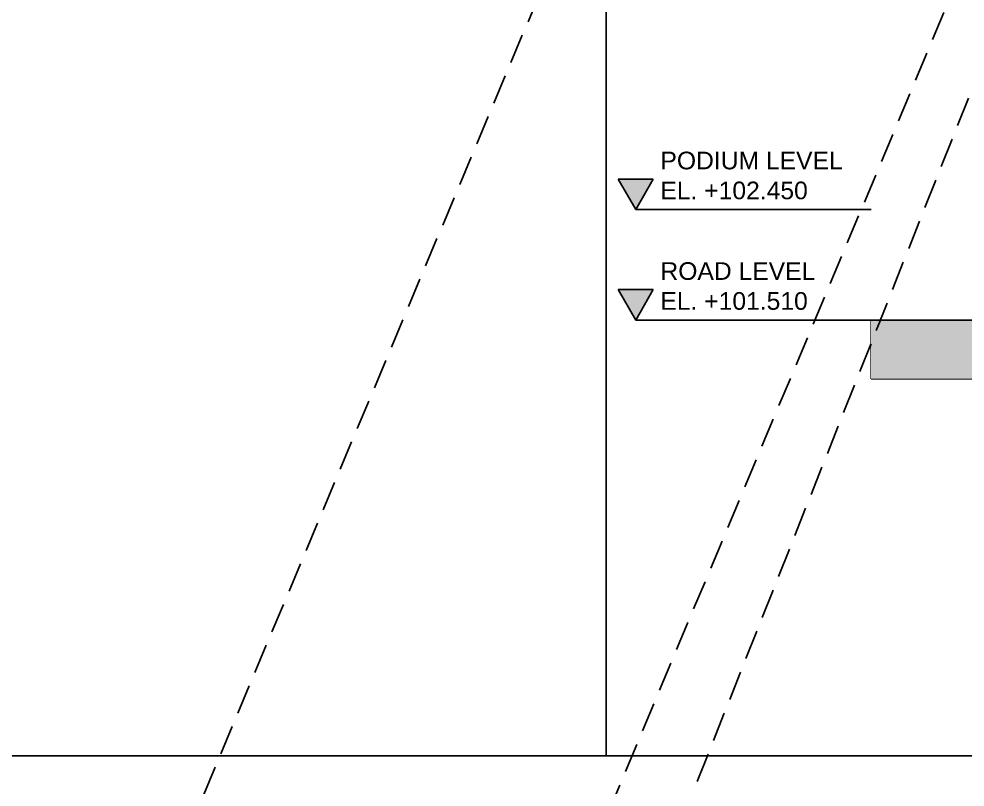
# Model space of a CAD drawing. Header units: millimetres. Extents: x 3774 to 718460, y -768339 to 192544.
# Drawn here: x 377916 to 385955, y -736328 to -729796 of the extents above; entities that cross this region are included whole.
import ezdxf
from ezdxf.xclip import XClip

# ---------------------------------------------------------------- set-up
doc = ezdxf.new("R2010")
doc.units = ezdxf.units.MM
doc.header["$XCLIPFRAME"] = 0
doc.set_wipeout_variables(frame=1)
doc.linetypes.add('HIDDEN', pattern=[0.375, 0.25, -0.125])
doc.linetypes.add('XKITLINE00', pattern=[0])
for name, color, linetype in [('000 - 0_SYM_DWG_GRIDLINE_MAIN_COLOR_251', 7, 'Continuous'), ('000 - 0_SYM_DWG_LEVEL_MAIN_COLOR_2', 7, 'Continuous'), ('000 - 0_SYM_DWG_LEVEL_TEXT', 7, 'Continuous'), ('DIM', 7, 'Continuous')]:
    doc.layers.add(name, color=color, linetype=linetype)
doc.layers.add('Part', color=7, linetype='Continuous', lineweight=0)
doc.styles.add('Arial_1', font='arial.ttf', dxfattribs={"height": 125})

# ---------------------------------------------------------------- blocks, each defined once
blk = doc.blocks.new('W-1-PP19-ST-ENT2_20260406-084955_STANDARD_PAPER_BLOCK')
at = {"layer": 'DIM', "color": 7}
blk.add_lwpolyline([(775, 0), (0, 0), (0, 443.999987), (775, 443.999987)], close=True, dxfattribs=at)
blk = doc.blocks.new('*U5900')
at = {"layer": '000 - 0_SYM_DWG_LEVEL_MAIN_COLOR_2'}
blk.add_hatch(color=7, dxfattribs=at).paths.add_polyline_path([(-167.01, 5.18), (-170, 0), (-172.99, 5.18)])
at = {"layer": '000 - 0_SYM_DWG_GRIDLINE_MAIN_COLOR_251', "color": 7}
blk.add_lwpolyline([(-170, 0), (-139, 0), (-134.5, 0), (-130, 0)], dxfattribs=at)
at = {"layer": '000 - 0_SYM_DWG_LEVEL_MAIN_COLOR_2', "color": 7, "lineweight": 25}
for p, q in [((-167.01, 5.18), (-172.99, 5.18)), ((-172.99, 5.18), (-170, 0)), ((-170, 0), (-167.01, 5.18))]:
    blk.add_line(p, q, dxfattribs=at)
at = {"layer": '000 - 0_SYM_DWG_LEVEL_TEXT', "color": 7, "style": 'Arial_1'}
for tag, p in [('LV_NAME_1', (-165.78, 11.92)), ('LV_NAME_2', (-165.79, 6.83)), ('LV_NAME_3', (-165.8, 1.74))]:
    blk.add_attdef(tag, p, '', height=3, dxfattribs=at)
blk = doc.blocks.new('W-1-PP19-SE-ENT3_20260407-104913_PP19_ENT3_ELE1_DIMS_1')
at = {"color": 7, "xscale": 50, "yscale": 50, "zscale": 50}
for p, values in [((-22800, 102450), {'LV_NAME_2': 'PODIUM LEVEL', 'LV_NAME_3': 'EL. +102.450'}), ((-22800, 101510), {'LV_NAME_2': 'ROAD LEVEL', 'LV_NAME_3': 'EL. +101.510'})]:
    blk.add_blockref('*U5900', p, dxfattribs=at).add_auto_attribs(values)
blk = doc.blocks.new('*A7693651')
at = {"layer": 'Part', "color": 7, "linetype": 'XKITLINE00', "lineweight": 0}
for p, q in [((2138.707265, -167.351894), (2171.40093, -166.775516)), ((2138.707265, -167.575928), (2171.40093, -166.999551))]:
    blk.add_line(p, q, dxfattribs=at)
blk = doc.blocks.new('W-1-PP19-SE-ENT3_20260407-111149_PP19_ENT3_SE_ELE3')
at = {"color": 7, "lineweight": 0, "xscale": 125, "yscale": 125, "zscale": 125}
blk.add_blockref('*A7693651', (-296446.190625, 122106.68275), dxfattribs=at)
blk = doc.blocks.new('*U7982')
at = {"layer": 'Defpoints', "color": 7}
blk.add_lwpolyline([(0, -500), (30728.5, -500), (30728.5, 0), (0, 0)], close=True, dxfattribs=at)
at = {"color": 7}
blk.add_wipeout([(0, -500), (30728.5, -500), (30728.5, 0), (0, 0)], dxfattribs=at)
h = blk.add_hatch()
h.set_pattern_fill('EARTH', scale=50, angle=45)
h.paths.add_polyline_path([(0, -500), (30728.5, -500), (30728.5, 0), (0, 0)])
blk.add_line((-250, 0), (30978.5, 0), dxfattribs=at)

msp = doc.modelspace()

# ---------------------------------------------------------------- block references
at = {"color": 7}
ref = msp.add_blockref('W-1-PP19-SE-ENT3_20260407-111149_PP19_ENT3_SE_ELE3', (414456.105, -833866.64), dxfattribs=at)
XClip(ref).set_block_clipping_path([(-32830.0732933623, 98192.9450294074), (1428.5091477262, 121044.4843190958)])
at = {"layer": 'DIM', "color": 7, "xscale": 50, "yscale": 50, "zscale": 50}
msp.add_blockref('W-1-PP19-ST-ENT2_20260406-084955_STANDARD_PAPER_BLOCK', (344156.649, -736063.653), dxfattribs=at)

# ---------------------------------------------------------------- next in the draw order: block references
msp.add_blockref('W-1-PP19-ST-ENT2_20260406-084955_STANDARD_PAPER_BLOCK', (382906.649, -736063.653), dxfattribs=at)

# ---------------------------------------------------------------- next in the draw order: block references
at = {"color": 7}
msp.add_blockref('*U7982', (385156.105, -732356.64), dxfattribs=at)

# ---------------------------------------------------------------- next in the draw order: linework, layer by layer
at = {"layer": 'Defpoints', "color": 7, "linetype": 'HIDDEN', "ltscale": 1000}
for p, q in [((378180.541, -739502.489), (386646.105, -719316.64)), ((390407.768, -719316.64), (382400.541, -739502.489)), ((386646.105, -727666.64), (378180.541, -747852.489))]:
    msp.add_line(p, q, dxfattribs=at)

# ---------------------------------------------------------------- next in the draw order: block references
at = {"color": 7}
msp.add_blockref('W-1-PP19-SE-ENT3_20260407-104913_PP19_ENT3_ELE1_DIMS_1', (414456.105, -833866.64), dxfattribs=at)

doc.saveas('drawing.dxf')
